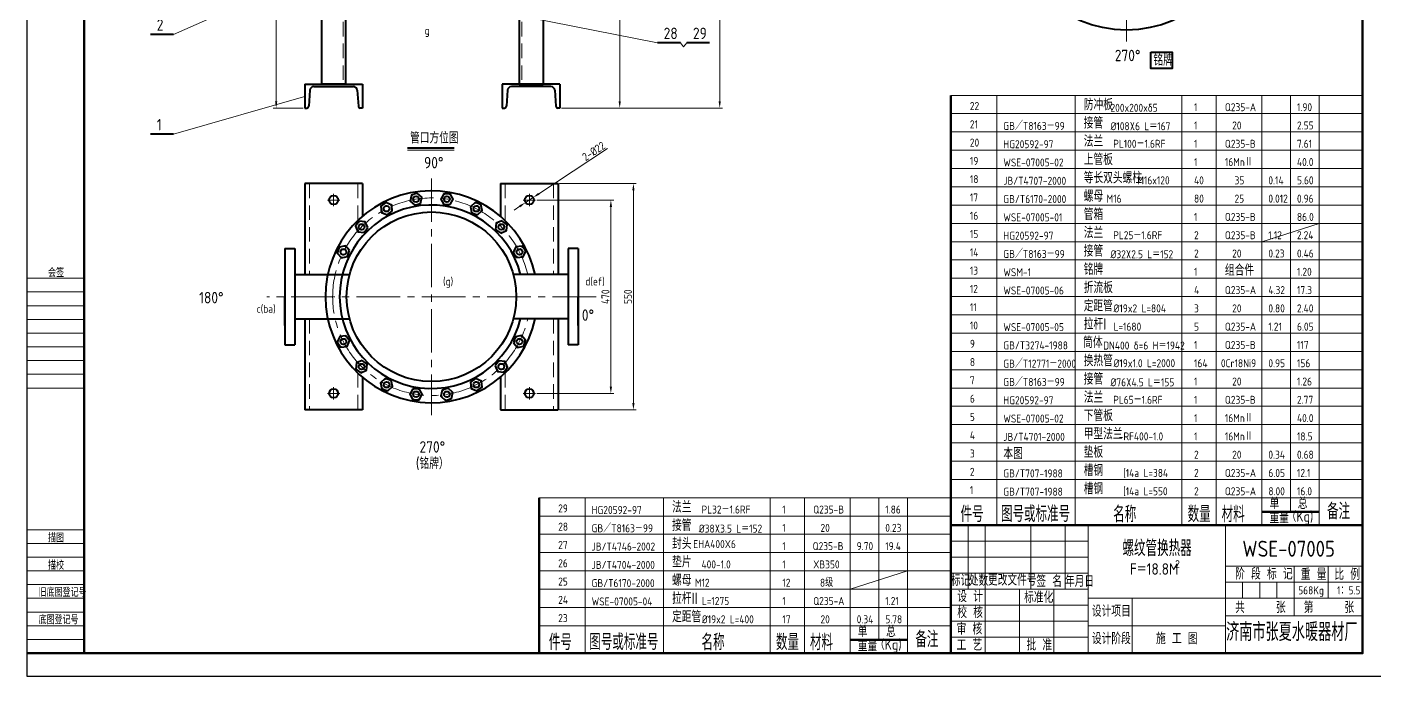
# Model space of a CAD drawing. Header units: millimetres. Extents: x -429811 to -211006, y 118619 to 258323.
# Drawn here: x -214898 to -214309, y 121233 to 121517 of the extents above; entities that cross this region are included whole.
import ezdxf
from ezdxf.enums import TextEntityAlignment as Align

# ---------------------------------------------------------------- set-up
doc = ezdxf.new("R2010")
doc.units = ezdxf.units.MM
doc.linetypes.add('CENTER2', pattern=[28.575, 19.05, -3.175, 3.175, -3.175])
doc.linetypes.add('DASHED2', pattern=[9.525, 6.35, -3.175])
for name, color, linetype, lineweight in [('图层1', 7, 'Continuous', 40), ('图层2', 1, 'Continuous', 20), ('图层3', 3, 'Continuous', 20), ('图层4', 2, 'Continuous', 20), ('图层5', 3, 'DASHED2', 20), ('图层6', 4, 'CENTER2', 20), ('图框_内框线', 5, 'Continuous', 50)]:
    doc.layers.add(name, color=color, linetype=linetype, lineweight=lineweight)
doc.layers.add('图框_外框线', color=7, linetype='Continuous')
doc.styles.add('工程字', font='gbenor.shx', dxfattribs={"bigfont": 'gbcbig.shx'})
doc.styles.add('工程字体', font='gbenor.shx', dxfattribs={"bigfont": 'gbcbig.shx'})
doc.dimstyles.new('ISO-25', dxfattribs={"dimtxt": 3.5, "dimasz": 3, "dimexe": 1.25, "dimexo": 0.625, "dimtad": 1, "dimdec": 1, "dimtxsty": '工程字体', "dimcen": 2.5, "dimclrd": 3, "dimclre": 3, "dimclrt": 2, "dimadec": 0, "dimazin": 0, "dimtfac": 1, "dimtdec": 1, "dimtmove": 0, "dimatfit": 3, "dimfxl": 0, "dimlwd": 13, "dimlwe": 13, "dimarcsym": 0})

# ---------------------------------------------------------------- blocks, each defined once
blk = doc.blocks.new('*D32')
at = {"layer": 'Defpoints', "color": 0}
for p in [(-214767.48, 121568.05), (-214789.03, 121481.65), (-214776.52, 121481.65)]:
    blk.add_point(p, dxfattribs=at)
at = {"layer": '图层1', "color": 3, "lineweight": 13}
for p, q in [((-214768.1, 121568.05), (-214790.28, 121568.05)), ((-214789.03, 121565.05), (-214789.03, 121484.65)), ((-214777.15, 121481.65), (-214790.28, 121481.65))]:
    blk.add_line(p, q, dxfattribs=at)
at = {"layer": '图层1', "color": 3}
for points in [[(-214789.53, 121565.05), (-214788.53, 121565.05), (-214789.03, 121568.05)], [(-214789.53, 121484.65), (-214788.53, 121484.65), (-214789.03, 121481.65)]]:
    blk.add_solid(points, dxfattribs=at)
at = {"layer": '图层1', "color": 2, "insert": (-214791.4, 121524.85), "char_height": 3.5, "attachment_point": 5, "rotation": 90, "style": '工程字体'}
blk.add_mtext('470', dxfattribs=at)
blk = doc.blocks.new('*D34')
at = {"layer": 'Defpoints', "color": 0}
for p in [(-214681.53, 121573.09), (-214664.94, 121481.65), (-214638.82, 121481.65)]:
    blk.add_point(p, dxfattribs=at)
at = {"layer": '图层1', "color": 3, "lineweight": 13}
for p, q in [((-214680.9, 121573.09), (-214637.57, 121573.09)), ((-214638.82, 121570.09), (-214638.82, 121484.65)), ((-214664.32, 121481.65), (-214637.57, 121481.65))]:
    blk.add_line(p, q, dxfattribs=at)
at = {"layer": '图层1', "color": 3}
for points in [[(-214639.32, 121570.09), (-214638.32, 121570.09), (-214638.82, 121573.09)], [(-214639.32, 121484.65), (-214638.32, 121484.65), (-214638.82, 121481.65)]]:
    blk.add_solid(points, dxfattribs=at)
at = {"layer": '图层1', "color": 2, "insert": (-214641.19, 121527.37), "char_height": 3.5, "attachment_point": 5, "rotation": 90, "style": '工程字体'}
blk.add_mtext('507', dxfattribs=at)
blk = doc.blocks.new('*D53')
at = {"layer": 'Defpoints', "color": 0}
for p in [(-214661.18, 122016.52), (-214595.08, 122016.52), (-214641.42, 121481.65)]:
    blk.add_point(p, dxfattribs=at)
at = {"layer": '图层1', "color": 3, "lineweight": 13}
for p, q in [((-214660.56, 122016.52), (-214593.83, 122016.52)), ((-214595.08, 121484.65), (-214595.08, 122013.52)), ((-214640.8, 121481.65), (-214593.83, 121481.65))]:
    blk.add_line(p, q, dxfattribs=at)
at = {"layer": '图层1', "color": 3}
for points in [[(-214595.58, 122013.52), (-214594.58, 122013.52), (-214595.08, 122016.52)], [(-214595.58, 121484.65), (-214594.58, 121484.65), (-214595.08, 121481.65)]]:
    blk.add_solid(points, dxfattribs=at)
at = {"layer": '图层1', "color": 2, "insert": (-214597.55, 121749.09), "char_height": 3.5, "attachment_point": 5, "rotation": 90, "style": '工程字体'}
blk.add_mtext('～2975', dxfattribs=at)
blk = doc.blocks.new('*D70')
at = {"layer": 'Defpoints', "color": 0}
for p in [(-214665.73, 121448.61), (-214665.73, 121349.61), (-214632.83, 121349.61)]:
    blk.add_point(p, dxfattribs=at)
at = {"layer": '图层1', "color": 3, "lineweight": 13}
for p, q in [((-214665.1, 121448.61), (-214631.58, 121448.61)), ((-214632.83, 121445.61), (-214632.83, 121352.61)), ((-214665.1, 121349.61), (-214631.58, 121349.61))]:
    blk.add_line(p, q, dxfattribs=at)
at = {"layer": '图层1', "color": 3}
for points in [[(-214633.33, 121445.61), (-214632.33, 121445.61), (-214632.83, 121448.61)], [(-214633.33, 121352.61), (-214632.33, 121352.61), (-214632.83, 121349.61)]]:
    blk.add_solid(points, dxfattribs=at)
at = {"layer": '图层1', "color": 2, "insert": (-214635.21, 121399.11), "char_height": 3.5, "attachment_point": 5, "rotation": 90, "style": '工程字体'}
blk.add_mtext('550', dxfattribs=at)
blk = doc.blocks.new('*D71')
at = {"layer": 'Defpoints', "color": 0}
for p in [(-214675.63, 121441.41), (-214675.63, 121356.81), (-214642.68, 121356.81)]:
    blk.add_point(p, dxfattribs=at)
at = {"layer": '图层1', "color": 3, "lineweight": 13}
for p, q in [((-214675, 121441.41), (-214641.43, 121441.41)), ((-214642.68, 121438.41), (-214642.68, 121359.81)), ((-214675, 121356.81), (-214641.43, 121356.81))]:
    blk.add_line(p, q, dxfattribs=at)
at = {"layer": '图层1', "color": 3}
for points in [[(-214643.18, 121438.41), (-214642.18, 121438.41), (-214642.68, 121441.41)], [(-214643.18, 121359.81), (-214642.18, 121359.81), (-214642.68, 121356.81)]]:
    blk.add_solid(points, dxfattribs=at)
at = {"layer": '图层1', "color": 2, "insert": (-214645.05, 121399.11), "char_height": 3.5, "attachment_point": 5, "rotation": 90, "style": '工程字体'}
blk.add_mtext('470', dxfattribs=at)
blk = doc.blocks.new('*D72')
at = {"layer": 'Defpoints', "color": 0}
for p in [(-214679.98, 121440.32), (-214676.67, 121442.5)]:
    blk.add_point(p, dxfattribs=at)
at = {"layer": '图层1', "color": 3, "lineweight": 13}
for p, q in [((-214644.12, 121463.92), (-214674.17, 121444.15)), ((-214679.98, 121440.32), (-214676.67, 121442.5)), ((-214682.49, 121438.67), (-214684.99, 121437.03))]:
    blk.add_line(p, q, dxfattribs=at)
at = {"layer": '图层1', "color": 3}
for points in [[(-214682.76, 121439.09), (-214682.21, 121438.26), (-214679.98, 121440.32)], [(-214674.44, 121444.57), (-214673.89, 121443.73), (-214676.67, 121442.5)]]:
    blk.add_solid(points, dxfattribs=at)
at = {"layer": '图层1', "color": 2, "insert": (-214650.19, 121462.77), "char_height": 3.5, "attachment_point": 5, "rotation": 33.34031, "style": '工程字体'}
blk.add_mtext('2-%%c22', dxfattribs=at)

msp = doc.modelspace()

# ---------------------------------------------------------------- linework, layer by layer
at = {"layer": '图层1'}
for p, q in [((-214758.7, 121566.97), (-214758.7, 121492.09)), ((-214682.76, 121566.97), (-214682.76, 121492.09)), ((-214769.14, 121560.89), (-214769.14, 121492.09)), ((-214672.32, 121560.89), (-214672.32, 121492.09)), ((-214833.92, 121513.81), (-214843.92, 121513.81)), ((-214612.28, 121510.12), (-214622.28, 121510.12)), ((-214599.49, 121510.12), (-214609.49, 121510.12)), ((-214776.52, 121492.09), (-214776.52, 121481.65)), ((-214776.52, 121492.09), (-214751.32, 121492.09)), ((-214774.29, 121489.42), (-214774.76, 121482.46)), ((-214772.59, 121491.01), (-214755.26, 121491.01)), ((-214758.7, 121492.09), (-214769.14, 121492.09)), ((-214753.56, 121489.42), (-214753.09, 121482.46)), ((-214751.32, 121492.09), (-214751.32, 121481.65)), ((-214664.94, 121492.09), (-214690.14, 121492.09)), ((-214690.14, 121492.09), (-214690.14, 121481.65)), ((-214687.91, 121489.42), (-214688.38, 121482.46)), ((-214668.88, 121491.01), (-214686.2, 121491.01)), ((-214682.76, 121492.09), (-214672.32, 121492.09)), ((-214667.17, 121489.42), (-214666.71, 121482.46)), ((-214664.94, 121492.09), (-214664.94, 121481.65)), ((-214776.52, 121481.65), (-214775.62, 121481.65)), ((-214751.32, 121481.65), (-214752.23, 121481.65)), ((-214690.14, 121481.65), (-214689.24, 121481.65)), ((-214664.94, 121481.65), (-214665.84, 121481.65)), ((-214833.92, 121470.15), (-214843.92, 121470.15)), ((-214731.58, 121464.3), (-214711.16, 121464.3)), ((-214751.32, 121448.61), (-214776.52, 121448.61)), ((-214776.52, 121448.61), (-214776.52, 121408.83)), ((-214751.32, 121448.61), (-214751.32, 121434.27)), ((-214690.93, 121448.61), (-214690.93, 121434.27)), ((-214690.93, 121448.61), (-214665.73, 121448.61)), ((-214665.73, 121448.61), (-214665.73, 121408.83)), ((-214785.21, 121420.17), (-214785.21, 121378.05)), ((-214785.21, 121420.17), (-214780.89, 121420.17)), ((-214780.89, 121420.17), (-214780.89, 121378.05)), ((-214661.37, 121420.17), (-214661.37, 121378.05)), ((-214657.05, 121420.17), (-214661.37, 121420.17)), ((-214657.05, 121420.17), (-214657.05, 121378.05)), ((-214785.21, 121411.71), (-214785.21, 121399.11)), ((-214780.89, 121408.83), (-214756.91, 121408.83)), ((-214661.37, 121408.83), (-214685.34, 121408.83)), ((-214785.21, 121386.51), (-214785.21, 121399.11)), ((-214657.05, 121386.51), (-214657.05, 121399.11)), ((-214780.89, 121389.39), (-214756.91, 121389.39)), ((-214776.52, 121389.39), (-214776.52, 121349.61)), ((-214661.37, 121389.39), (-214685.34, 121389.39)), ((-214665.73, 121389.39), (-214665.73, 121349.61)), ((-214785.21, 121378.05), (-214780.89, 121378.05)), ((-214657.05, 121378.05), (-214661.37, 121378.05)), ((-214751.32, 121363.95), (-214751.32, 121349.61)), ((-214690.93, 121363.95), (-214690.93, 121349.61)), ((-214751.32, 121349.61), (-214776.52, 121349.61)), ((-214690.93, 121349.61), (-214665.73, 121349.61))]:
    msp.add_line(p, q, dxfattribs=at)
for points in [[(-214406.65, 121506.03), (-214397.22, 121506.03), (-214397.22, 121498.97), (-214406.65, 121498.97)], [(-214738.24, 121436.49), (-214738.52, 121439.21), (-214741.02, 121440.32), (-214743.24, 121438.72), (-214742.95, 121436), (-214740.45, 121434.88)], [(-214725.85, 121439.95), (-214725.28, 121442.63), (-214727.31, 121444.46), (-214729.92, 121443.61), (-214730.48, 121440.93), (-214728.45, 121439.1)], [(-214713, 121439.41), (-214711.63, 121441.78), (-214713, 121444.15), (-214715.74, 121444.15), (-214717.1, 121441.78), (-214715.74, 121439.41)], [(-214700.94, 121434.93), (-214698.91, 121436.76), (-214699.48, 121439.43), (-214702.08, 121440.28), (-214704.11, 121438.45), (-214703.55, 121435.77)], [(-214748.95, 121429.37), (-214750.06, 121431.87), (-214752.78, 121432.16), (-214754.39, 121429.94), (-214753.28, 121427.45), (-214750.56, 121427.16)], [(-214690.86, 121426.94), (-214688.36, 121428.05), (-214688.08, 121430.77), (-214690.29, 121432.38), (-214692.79, 121431.27), (-214693.08, 121428.55)], [(-214756.94, 121419.29), (-214758.77, 121421.33), (-214761.45, 121420.76), (-214762.29, 121418.16), (-214760.46, 121416.12), (-214757.79, 121416.69)], [(-214683.75, 121416.23), (-214681.03, 121416.51), (-214679.91, 121419.01), (-214681.52, 121421.22), (-214684.24, 121420.94), (-214685.35, 121418.44)], [(-214758.5, 121382), (-214761.22, 121381.71), (-214762.34, 121379.21), (-214760.73, 121377), (-214758.01, 121377.29), (-214756.9, 121379.79)], [(-214685.31, 121378.93), (-214683.48, 121376.9), (-214680.8, 121377.47), (-214679.96, 121380.07), (-214681.79, 121382.1), (-214684.46, 121381.53)], [(-214751.39, 121371.29), (-214753.89, 121370.17), (-214754.17, 121367.45), (-214751.96, 121365.84), (-214749.46, 121366.96), (-214749.17, 121369.68)], [(-214693.3, 121368.85), (-214692.19, 121366.35), (-214689.47, 121366.07), (-214687.86, 121368.28), (-214688.97, 121370.78), (-214691.69, 121371.06)], [(-214741.31, 121363.3), (-214743.34, 121361.47), (-214742.77, 121358.79), (-214740.17, 121357.94), (-214738.14, 121359.78), (-214738.7, 121362.45)], [(-214729.25, 121358.81), (-214730.62, 121356.44), (-214729.25, 121354.07), (-214726.52, 121354.07), (-214725.15, 121356.44), (-214726.52, 121358.81)], [(-214716.4, 121358.27), (-214716.97, 121355.6), (-214714.94, 121353.77), (-214712.33, 121354.61), (-214711.77, 121357.29), (-214713.8, 121359.12)], [(-214704.01, 121361.73), (-214703.73, 121359.01), (-214701.23, 121357.9), (-214699.01, 121359.51), (-214699.3, 121362.23), (-214701.8, 121363.34)]]:
    msp.add_lwpolyline(points, close=True, dxfattribs=at)
for centre, radius in [((-214417.28, 121567.28), 51.5), ((-214763.92, 121441.41), 1.98), ((-214727.88, 121441.78), 1.26), ((-214714.37, 121441.78), 1.26), ((-214678.33, 121441.41), 1.98), ((-214721.13, 121399.11), 37.08), ((-214740.74, 121437.6), 1.26), ((-214701.51, 121437.6), 1.26), ((-214751.67, 121429.66), 1.26), ((-214690.58, 121429.66), 1.26), ((-214759.62, 121418.72), 1.26), ((-214682.63, 121418.72), 1.26), ((-214759.62, 121379.5), 1.26), ((-214682.63, 121379.5), 1.26), ((-214751.67, 121368.56), 1.26), ((-214690.58, 121368.56), 1.26), ((-214763.92, 121356.81), 1.98), ((-214740.74, 121360.62), 1.26), ((-214727.88, 121356.44), 1.26), ((-214714.37, 121356.44), 1.26), ((-214701.51, 121360.62), 1.26), ((-214678.33, 121356.81), 1.98)]:
    msp.add_circle(centre, radius, dxfattribs=at)
for centre, radius, start, end in [((-214772.59, 121489.3), 1.71, 90, 176.15123), ((-214755.26, 121489.3), 1.71, 3.84877, 90), ((-214686.2, 121489.3), 1.71, 90, 176.15123), ((-214668.88, 121489.3), 1.71, 3.84877, 90), ((-214775.62, 121482.52), 0.864, 270, 356.15123), ((-214752.23, 121482.52), 0.864, 183.84877, 270), ((-214689.24, 121482.52), 0.864, 270, 356.15123), ((-214665.84, 121482.52), 0.864, 183.84877, 270), ((-214721.13, 121399.11), 46.35, 12.10528, 347.89472), ((-214721.13, 121399.11), 40.14, 14.01362, 345.98638)]:
    msp.add_arc(centre, radius, start, end, dxfattribs=at)
at = {"layer": '图层2'}
for p, q in [((-214313.99, 121487.19), (-214493.99, 121487.19)), ((-214473.99, 121299.19), (-214473.99, 121487.19)), ((-214439.62, 121299.19), (-214439.62, 121487.19)), ((-214392.99, 121299.19), (-214392.99, 121487.19)), ((-214377.99, 121299.19), (-214377.99, 121487.19)), ((-214357.99, 121299.19), (-214357.99, 121487.19)), ((-214345.49, 121305.05), (-214345.49, 121487.19)), ((-214332.99, 121299.19), (-214332.99, 121487.19)), ((-214313.99, 121479.19), (-214493.99, 121479.19)), ((-214313.99, 121471.19), (-214493.99, 121471.19)), ((-214731.58, 121463.24), (-214711.16, 121463.24)), ((-214313.99, 121463.19), (-214493.99, 121463.19)), ((-214313.99, 121455.19), (-214493.99, 121455.19)), ((-214313.99, 121447.19), (-214493.99, 121447.19)), ((-214313.99, 121439.19), (-214493.99, 121439.19)), ((-214313.99, 121431.19), (-214493.99, 121431.19)), ((-214313.99, 121423.19), (-214493.99, 121423.19)), ((-214313.99, 121415.19), (-214493.99, 121415.19)), ((-214313.99, 121407.19), (-214493.99, 121407.19)), ((-214872.99, 121401.19), (-214897.99, 121401.19)), ((-214313.99, 121399.19), (-214493.99, 121399.19)), ((-214313.99, 121391.19), (-214493.99, 121391.19)), ((-214872.99, 121383.19), (-214897.99, 121383.19)), ((-214313.99, 121383.19), (-214493.99, 121383.19)), ((-214313.99, 121375.19), (-214493.99, 121375.19)), ((-214872.99, 121365.19), (-214897.99, 121365.19)), ((-214313.99, 121367.19), (-214493.99, 121367.19)), ((-214313.99, 121359.19), (-214493.99, 121359.19)), ((-214313.99, 121351.19), (-214493.99, 121351.19)), ((-214313.99, 121343.19), (-214493.99, 121343.19)), ((-214313.99, 121335.19), (-214493.99, 121335.19)), ((-214313.99, 121327.19), (-214493.99, 121327.19)), ((-214313.99, 121319.19), (-214493.99, 121319.19)), ((-214493.99, 121311.19), (-214673.99, 121311.19)), ((-214653.99, 121243.19), (-214653.99, 121311.19)), ((-214619.62, 121243.19), (-214619.62, 121311.19)), ((-214572.99, 121243.19), (-214572.99, 121311.19)), ((-214557.99, 121243.19), (-214557.99, 121311.19)), ((-214537.99, 121243.19), (-214537.99, 121311.19)), ((-214525.49, 121249.05), (-214525.49, 121311.19)), ((-214512.99, 121243.19), (-214512.99, 121311.19)), ((-214313.99, 121311.19), (-214493.99, 121311.19)), ((-214493.99, 121303.19), (-214673.99, 121303.19)), ((-214486.49, 121299.19), (-214486.49, 121271.19)), ((-214478.99, 121299.19), (-214478.99, 121271.19)), ((-214458.99, 121299.19), (-214458.99, 121271.19)), ((-214443.99, 121299.19), (-214443.99, 121271.19)), ((-214433.99, 121299.19), (-214433.99, 121271.19)), ((-214373.99, 121299.19), (-214373.99, 121243.19)), ((-214493.99, 121295.19), (-214673.99, 121295.19)), ((-214493.99, 121287.19), (-214673.99, 121287.19)), ((-214493.99, 121292.19), (-214433.99, 121292.19)), ((-214872.99, 121285.19), (-214897.99, 121285.19)), ((-214493.99, 121285.19), (-214433.99, 121285.19)), ((-214373.99, 121281.19), (-214313.99, 121281.19)), ((-214343.99, 121259.55), (-214343.99, 121281.19)), ((-214328.99, 121281.19), (-214328.99, 121267.19)), ((-214493.99, 121279.19), (-214673.99, 121279.19)), ((-214493.99, 121278.19), (-214433.99, 121278.19)), ((-214493.99, 121271.19), (-214673.99, 121271.19)), ((-214493.99, 121271.19), (-214433.99, 121271.19)), ((-214478.99, 121243.19), (-214478.99, 121271.19)), ((-214463.99, 121243.19), (-214463.99, 121271.19)), ((-214448.99, 121243.19), (-214448.99, 121271.19)), ((-214433.99, 121243.19), (-214433.99, 121271.19)), ((-214373.99, 121274.19), (-214313.99, 121274.19)), ((-214366.49, 121267.19), (-214366.49, 121274.19)), ((-214358.99, 121267.19), (-214358.99, 121274.19)), ((-214351.49, 121267.19), (-214351.49, 121274.19)), ((-214872.99, 121267.19), (-214897.99, 121267.19)), ((-214493.99, 121264.19), (-214433.99, 121264.19)), ((-214433.99, 121267.19), (-214313.99, 121267.19)), ((-214414.77, 121267.19), (-214414.77, 121243.19)), ((-214493.99, 121263.19), (-214673.99, 121263.19)), ((-214313.99, 121259.55), (-214373.99, 121259.55)), ((-214493.99, 121255.19), (-214673.99, 121255.19)), ((-214493.99, 121255.19), (-214673.99, 121255.19)), ((-214493.99, 121257.19), (-214433.99, 121257.19)), ((-214433.99, 121255.19), (-214373.99, 121255.19)), ((-214872.99, 121249.19), (-214897.99, 121249.19)), ((-214493.99, 121250.19), (-214433.99, 121250.19))]:
    msp.add_line(p, q, dxfattribs=at)
for centre in [(-214727.88, 121441.78), (-214714.37, 121441.78), (-214740.74, 121437.6), (-214701.51, 121437.6), (-214751.67, 121429.66), (-214690.58, 121429.66), (-214759.62, 121418.72), (-214682.63, 121418.72), (-214759.62, 121379.5), (-214682.63, 121379.5), (-214751.67, 121368.56), (-214690.58, 121368.56), (-214740.74, 121360.62), (-214727.88, 121356.44), (-214714.37, 121356.44), (-214701.51, 121360.62)]:
    msp.add_circle(centre, 2.37, dxfattribs=at)
for centre, start, end in [((-214727.88, 121441.78), 18, 287.04503), ((-214714.37, 121441.78), 360, 269.04503), ((-214740.74, 121437.6), 36, 305.04503), ((-214701.51, 121437.6), 342, 251.04503), ((-214751.67, 121429.66), 54, 323.04503), ((-214690.58, 121429.66), 324, 233.04503), ((-214759.62, 121418.72), 72, 341.04503), ((-214682.63, 121418.72), 306, 215.04503), ((-214759.62, 121379.5), 126, 35.04503), ((-214682.63, 121379.5), 252, 161.04503), ((-214751.67, 121368.56), 144, 53.04503), ((-214690.58, 121368.56), 234, 143.04503), ((-214740.74, 121360.62), 162, 71.04503), ((-214727.88, 121356.44), 180, 89.04503), ((-214714.37, 121356.44), 198, 107.04503), ((-214701.51, 121360.62), 216, 125.04503)]:
    msp.add_arc(centre, 1.44, start, end, dxfattribs=at)
at = {"layer": '图层3'}
for p, q in [((-214768.72, 121542.77), (-214833.92, 121513.81)), ((-214622.28, 121510.12), (-214714.83, 121528.41)), ((-214776.1, 121486.91), (-214833.92, 121470.15)), ((-214357.99, 121423.19), (-214332.99, 121431.19)), ((-214872.99, 121395.19), (-214897.99, 121395.19)), ((-214872.99, 121377.19), (-214897.99, 121377.19)), ((-214872.99, 121359.19), (-214897.99, 121359.19)), ((-214872.99, 121297.19), (-214897.99, 121297.19)), ((-214537.99, 121271.19), (-214512.99, 121279.19)), ((-214872.99, 121273.19), (-214897.99, 121273.19)), ((-214872.99, 121255.19), (-214897.99, 121255.19))]:
    msp.add_line(p, q, dxfattribs=at)
at = {"layer": '图层4'}
for p, q in [((-214872.99, 121407.19), (-214897.99, 121407.19)), ((-214872.99, 121389.19), (-214897.99, 121389.19)), ((-214872.99, 121371.19), (-214897.99, 121371.19)), ((-214872.99, 121291.19), (-214897.99, 121291.19)), ((-214872.99, 121279.19), (-214897.99, 121279.19)), ((-214872.99, 121261.19), (-214897.99, 121261.19))]:
    msp.add_line(p, q, dxfattribs=at)
at = {"layer": '图层5'}
for p, q in [((-214759.78, 121566.97), (-214759.78, 121492.09)), ((-214681.68, 121566.97), (-214681.68, 121492.09)), ((-214612.28, 121510.12), (-214610.88, 121508.47)), ((-214610.88, 121508.47), (-214609.49, 121510.12)), ((-214774.46, 121448.61), (-214774.46, 121408.83)), ((-214753.32, 121448.61), (-214753.32, 121432.45)), ((-214688.93, 121448.61), (-214688.93, 121432.45)), ((-214667.79, 121448.61), (-214667.79, 121408.83)), ((-214774.46, 121389.39), (-214774.46, 121349.61)), ((-214667.79, 121389.39), (-214667.79, 121349.61)), ((-214753.32, 121365.77), (-214753.32, 121349.61)), ((-214688.93, 121365.77), (-214688.93, 121349.61))]:
    msp.add_line(p, q, dxfattribs=at)
at = {"layer": '图层6'}
for p, q in [((-214417.28, 121510.76), (-214417.28, 121623.81)), ((-214721.13, 121450.86), (-214721.13, 121347.36)), ((-214766.62, 121441.41), (-214761.22, 121441.41)), ((-214763.92, 121444.11), (-214763.92, 121438.71)), ((-214675.63, 121441.41), (-214681.03, 121441.41)), ((-214678.33, 121444.11), (-214678.33, 121438.71)), ((-214649.12, 121399.11), (-214793.13, 121399.11)), ((-214763.92, 121354.11), (-214763.92, 121359.51)), ((-214678.33, 121354.11), (-214678.33, 121359.51)), ((-214766.62, 121356.81), (-214761.22, 121356.81)), ((-214675.63, 121356.81), (-214681.03, 121356.81))]:
    msp.add_line(p, q, dxfattribs=at)
msp.add_arc((-214721.13, 121399.11), 43.2, 13.00288, 346.99712, dxfattribs=at)
at = {"layer": '图框_内框线'}
for p, q in [((-214872.99, 122064.19), (-214872.99, 121243.19)), ((-214313.99, 121243.19), (-214313.99, 121637.19)), ((-214493.99, 121299.19), (-214493.99, 121487.19)), ((-214673.99, 121243.19), (-214673.99, 121311.19)), ((-214357.99, 121305.05), (-214332.99, 121305.05)), ((-214537.99, 121249.05), (-214512.99, 121249.05)), ((-214872.99, 121243.19), (-214897.99, 121243.19)), ((-214872.99, 121243.19), (-214313.99, 121243.19))]:
    msp.add_line(p, q, dxfattribs=at)
msp.add_lwpolyline([(-214313.99, 121299.19), (-214493.99, 121299.19), (-214493.99, 121243.19), (-214313.99, 121243.19), (-214313.99, 121299.19)], dxfattribs=at)
at = {"layer": '图框_外框线'}
msp.add_lwpolyline([(-214897.99, 122074.19), (-214897.99, 121233.19), (-214303.99, 121233.19), (-214303.99, 122074.19)], close=True, dxfattribs=at)

# ---------------------------------------------------------------- texts
at = {"layer": '图层1', "style": '工程字体'}
for s, p in [('2', (-214841.23, 121515.51)), ('28', (-214619.59, 121511.81)), ('29', (-214606.79, 121511.81)), ('1', (-214841.23, 121471.84))]:
    msp.add_text(s, height=5, dxfattribs=at).set_placement(p)
at = {"layer": '图层4'}
for s, height, style, p in [('g', 3.5, '工程字体', (-214724.13, 121513.81)), ('270%%d', 5, '工程字体', (-214422.36, 121502.14)), ('铭牌', 5, '工程字体', (-214405.47, 121500.16)), ('22', 3.5, '工程字', (-214485.71, 121480.78)), ('防冲板', 5, '工程字', (-214435.93, 121480.68)), ('200x200xδ5', 3.5, '工程字', (-214424.23, 121480.02)), ('1', 3.5, '工程字', (-214387.7, 121480.27)), ('Q235-A', 3.5, '工程字', (-214374.22, 121480.27)), ('1.90', 3.5, '工程字', (-214342.7, 121480.27)), ('21', 3.5, '工程字', (-214485.71, 121472.78)), ('GB／T8163－99', 3.5, '工程字', (-214471.09, 121472.08)), ('接管', 5, '工程字', (-214435.93, 121472.68)), ('%%C108χ6 L＝167', 3.5, '工程字', (-214424.23, 121471.94)), ('1', 3.5, '工程字', (-214387.7, 121472.27)), ('20', 3.5, '工程字', (-214371.03, 121472.27)), ('2.55', 3.5, '工程字', (-214342.7, 121472.27)), ('管口方位图', 5, '工程字体', (-214730.5, 121466.13)), ('法兰', 5, '工程字', (-214435.93, 121464.68)), ('20', 3.5, '工程字', (-214485.71, 121464.78)), ('HG20592-97', 3.5, '工程字', (-214471.09, 121464.08)), ('PL100－1.6RF', 3.5, '工程字', (-214423.04, 121464.27)), ('1', 3.5, '工程字', (-214387.7, 121464.27)), ('Q235-B', 3.5, '工程字', (-214374.22, 121464.27)), ('7.61', 3.5, '工程字', (-214342.7, 121464.27)), ('90%%d', 5, '工程字体', (-214724.36, 121455.26)), ('19', 3.5, '工程字', (-214485.71, 121456.78)), ('WSE-07005-02', 3.5, '工程字', (-214471.09, 121456.08)), ('上管板', 5, '工程字', (-214435.93, 121456.68)), ('1', 3.5, '工程字', (-214387.7, 121456.27)), ('16MnⅡ', 3.5, '工程字', (-214374.22, 121456.27)), ('40.0', 3.5, '工程字', (-214342.7, 121456.27)), ('18', 3.5, '工程字', (-214485.71, 121448.78)), ('等长双头螺柱', 5, '工程字', (-214435.93, 121448.68)), ('JB/T4707-2000', 3.5, '工程字', (-214471.09, 121448.08)), ('螺母', 5, '工程字', (-214435.93, 121440.68)), ('M16x120', 3.5, '工程字', (-214412.52, 121448.27)), ('40', 3.5, '工程字', (-214387.7, 121448.27)), ('35', 3.5, '工程字', (-214369.99, 121448.27)), ('0.14', 3.5, '工程字', (-214355.2, 121448.27)), ('5.60', 3.5, '工程字', (-214342.7, 121448.27)), ('17', 3.5, '工程字', (-214485.71, 121440.78)), ('GB/T6170-2000', 3.5, '工程字', (-214471.09, 121440.08)), ('M16', 3.5, '工程字', (-214425.95, 121440.27)), ('80', 3.5, '工程字', (-214387.7, 121440.27)), ('25', 3.5, '工程字', (-214369.99, 121440.27)), ('0.012', 3.5, '工程字', (-214355.2, 121440.27)), ('0.96', 3.5, '工程字', (-214342.7, 121440.27)), ('16', 3.5, '工程字', (-214485.71, 121432.78)), ('WSE-07005-01', 3.5, '工程字', (-214471.09, 121432.08)), ('管箱', 5, '工程字', (-214435.93, 121432.68)), ('1', 3.5, '工程字', (-214387.7, 121432.27)), ('Q235-B', 3.5, '工程字', (-214374.22, 121432.27)), ('86.0', 3.5, '工程字', (-214342.7, 121432.27)), ('15', 3.5, '工程字', (-214485.71, 121424.78)), ('法兰', 5, '工程字', (-214435.93, 121424.68)), ('HG20592-97', 3.5, '工程字', (-214471.09, 121424.08)), ('PL25－1.6RF', 3.5, '工程字', (-214423.04, 121424.27)), ('2', 3.5, '工程字', (-214387.7, 121424.27)), ('Q235-B', 3.5, '工程字', (-214374.22, 121424.27)), ('1.12', 3.5, '工程字', (-214355.2, 121424.27)), ('2.24', 3.5, '工程字', (-214342.7, 121424.27)), ('14', 3.5, '工程字', (-214485.71, 121416.78)), ('GB／T8163－99', 3.5, '工程字', (-214471.09, 121416.08)), ('接管', 5, '工程字', (-214435.93, 121416.68)), ('%%C32χ2.5 L＝152', 3.5, '工程字', (-214424.23, 121415.94)), ('2', 3.5, '工程字', (-214387.7, 121416.27)), ('20', 3.5, '工程字', (-214371.03, 121416.27)), ('0.23', 3.5, '工程字', (-214355.2, 121416.27)), ('0.46', 3.5, '工程字', (-214342.7, 121416.27)), ('会签', 3.5, '工程字', (-214888.77, 121407.74)), ('13', 3.5, '工程字', (-214485.71, 121408.78)), ('WSM-1', 3.5, '工程字', (-214471.09, 121408.08)), ('铭牌', 5, '工程字', (-214435.93, 121408.68)), ('1', 3.5, '工程字', (-214387.7, 121408.27)), ('组合件', 5, '工程字', (-214374.22, 121408.27)), ('1.20', 3.5, '工程字', (-214342.7, 121408.27)), ('(g)', 3.5, '工程字体', (-214716.05, 121404.07)), ('d(ef)', 3.5, '工程字体', (-214653.86, 121404.07)), ('折流板', 5, '工程字', (-214435.93, 121400.68)), ('180%%d', 5, '工程字体', (-214822.72, 121396.21)), ('12', 3.5, '工程字', (-214485.71, 121400.78)), ('WSE-07005-06', 3.5, '工程字', (-214471.09, 121400.08)), ('4', 3.5, '工程字', (-214387.7, 121400.27)), ('Q235-A', 3.5, '工程字', (-214374.22, 121400.27)), ('4.32', 3.5, '工程字', (-214355.2, 121400.27)), ('17.3', 3.5, '工程字', (-214342.7, 121400.27)), ('c(ba)', 3.5, '工程字体', (-214797.55, 121392.08)), ('0%%d', 5, '工程字体', (-214655.37, 121388.57)), ('11', 3.5, '工程字', (-214485.71, 121392.78)), ('定距管', 5, '工程字', (-214435.93, 121392.68)), ('%%C19x2 L=804', 3.5, '工程字', (-214422.91, 121392.27)), ('3', 3.5, '工程字', (-214387.7, 121392.27)), ('20', 3.5, '工程字', (-214371.03, 121392.27)), ('0.80', 3.5, '工程字', (-214355.2, 121392.27)), ('2.40', 3.5, '工程字', (-214342.7, 121392.27)), ('10', 3.5, '工程字', (-214485.71, 121384.78)), ('WSE-07005-05', 3.5, '工程字', (-214471.09, 121384.08)), ('拉杆I', 5, '工程字', (-214435.93, 121384.68)), ('L=1680', 3.5, '工程字', (-214422.91, 121384.27)), ('5', 3.5, '工程字', (-214387.7, 121384.27)), ('Q235-A', 3.5, '工程字', (-214374.22, 121384.27)), ('1.21', 3.5, '工程字', (-214355.2, 121384.27)), ('6.05', 3.5, '工程字', (-214342.7, 121384.27)), ('筒体', 5, '工程字', (-214436.17, 121376.68)), ('9', 3.5, '工程字', (-214485.71, 121376.78)), ('GB/T3274-1988', 3.5, '工程字', (-214471.09, 121376.08)), ('DN400 δ=6 H＝1942', 3.5, '工程字', (-214427.44, 121376.01)), ('1', 3.5, '工程字', (-214387.7, 121376.27)), ('Q235-B', 3.5, '工程字', (-214374.22, 121376.27)), ('117', 3.5, '工程字', (-214342.7, 121376.27)), ('8', 3.5, '工程字', (-214485.71, 121368.78)), ('GB／T12771－2000', 3.5, '工程字', (-214471.09, 121368.08)), ('换热管', 5, '工程字', (-214435.93, 121368.68)), ('%%C19x1.0 L=2000', 3.5, '工程字', (-214422.91, 121368.27)), ('164', 3.5, '工程字', (-214387.7, 121368.27)), ('0Cr18Ni9', 3.5, '工程字', (-214375.95, 121368.27)), ('0.95', 3.5, '工程字', (-214355.2, 121368.27)), ('156', 3.5, '工程字', (-214342.7, 121368.27)), ('7', 3.5, '工程字', (-214485.71, 121360.78)), ('GB／T8163－99', 3.5, '工程字', (-214471.09, 121360.08)), ('接管', 5, '工程字', (-214435.93, 121360.68)), ('%%C76χ4.5 L＝155', 3.5, '工程字', (-214424.23, 121359.94)), ('1', 3.5, '工程字', (-214387.7, 121360.27)), ('20', 3.5, '工程字', (-214371.03, 121360.27)), ('1.26', 3.5, '工程字', (-214342.7, 121360.27)), ('法兰', 5, '工程字', (-214435.93, 121352.68)), ('6', 3.5, '工程字', (-214485.71, 121352.78)), ('HG20592-97', 3.5, '工程字', (-214471.09, 121352.08)), ('PL65－1.6RF', 3.5, '工程字', (-214423.04, 121352.27)), ('1', 3.5, '工程字', (-214387.7, 121352.27)), ('Q235-B', 3.5, '工程字', (-214374.22, 121352.27)), ('2.77', 3.5, '工程字', (-214342.7, 121352.27)), ('5', 3.5, '工程字', (-214485.71, 121344.78)), ('WSE-07005-02', 3.5, '工程字', (-214471.09, 121344.08)), ('下管板', 5, '工程字', (-214435.93, 121344.68)), ('1', 3.5, '工程字', (-214387.7, 121344.27)), ('16MnⅡ', 3.5, '工程字', (-214374.22, 121344.27)), ('40.0', 3.5, '工程字', (-214342.7, 121344.27)), ('4', 3.5, '工程字', (-214485.71, 121336.78)), ('甲型法兰', 5, '工程字', (-214435.93, 121336.68)), ('270%%d', 5, '工程字体', (-214726.35, 121330.91)), ('JB/T4701-2000', 3.5, '工程字', (-214471.09, 121336.08)), ('垫板', 5, '工程字', (-214435.93, 121328.68)), ('-RF400-1.0', 3.5, '工程字', (-214420.61, 121336.27)), ('1', 3.5, '工程字', (-214387.7, 121336.27)), ('16MnⅡ', 3.5, '工程字', (-214374.22, 121336.27)), ('18.5', 3.5, '工程字', (-214342.7, 121336.27)), ('(铭牌）', 5, '工程字体', (-214727.96, 121323.75)), ('3', 3.5, '工程字', (-214485.71, 121328.78)), ('本图', 5, '工程字', (-214471.09, 121328.08)), ('2', 3.5, '工程字', (-214387.7, 121328.27)), ('20', 3.5, '工程字', (-214371.03, 121328.27)), ('0.34', 3.5, '工程字', (-214355.2, 121328.27)), ('0.68', 3.5, '工程字', (-214342.7, 121328.27)), ('2', 3.5, '工程字', (-214485.71, 121320.78)), ('GB/T707-1988', 3.5, '工程字', (-214471.09, 121320.08)), ('槽钢', 5, '工程字', (-214435.93, 121320.68)), (' [14a L=384', 3.5, '工程字', (-214420.61, 121320.27)), ('2', 3.5, '工程字', (-214387.7, 121320.27)), ('Q235-A', 3.5, '工程字', (-214374.22, 121320.27)), ('6.05', 3.5, '工程字', (-214355.2, 121320.27)), ('12.1', 3.5, '工程字', (-214342.7, 121320.27)), ('槽钢', 5, '工程字', (-214435.93, 121312.68)), ('1', 3.5, '工程字', (-214485.71, 121312.78)), ('GB/T707-1988', 3.5, '工程字', (-214471.09, 121312.08)), (' [14a L=550', 3.5, '工程字', (-214420.61, 121312.27)), ('2', 3.5, '工程字', (-214387.7, 121312.27)), ('Q235-A', 3.5, '工程字', (-214374.22, 121312.27)), ('8.00', 3.5, '工程字', (-214355.2, 121312.27)), ('单', 5, '工程字体', (-214354.72, 121306.25)), ('16.0', 3.5, '工程字', (-214342.7, 121312.27)), ('总', 5, '工程字体', (-214342.35, 121306.25)), ('29', 3.5, '工程字', (-214665.71, 121304.78)), ('HG20592-97', 3.5, '工程字', (-214651.09, 121304.08)), ('法兰', 5, '工程字', (-214615.93, 121304.68)), ('PL32－1.6RF', 3.5, '工程字', (-214603.04, 121304.27)), ('1', 3.5, '工程字', (-214567.7, 121304.27)), ('Q235-B', 3.5, '工程字', (-214554.22, 121304.27)), ('1.86', 3.5, '工程字', (-214522.7, 121304.27)), ('重量', 5, '工程字体', (-214354.72, 121299.96)), ('（Kg) ', 4.5, '工程字体', (-214347.25, 121300.72)), ('备注', 7, '工程字体', (-214329.54, 121301.79)), ('28', 3.5, '工程字', (-214665.71, 121296.78)), ('GB／T8163－99', 3.5, '工程字', (-214651.09, 121296.08)), ('接管', 5, '工程字', (-214615.93, 121296.68)), ('%%C38χ3.5 L＝152', 3.5, '工程字', (-214604.23, 121295.94)), ('1', 3.5, '工程字', (-214567.7, 121296.27)), ('20', 3.5, '工程字', (-214551.03, 121296.27)), ('0.23', 3.5, '工程字', (-214522.7, 121296.27)), ('描图', 3.5, '工程字', (-214888.77, 121291.74)), ('封头', 5, '工程字', (-214615.93, 121288.68)), ('27', 3.5, '工程字', (-214665.71, 121288.78)), ('JB/T4746-2002', 3.5, '工程字', (-214651.09, 121288.08)), ('EHA400X6', 3.5, '工程字', (-214606.62, 121289.16)), ('1', 3.5, '工程字', (-214567.7, 121288.27)), ('Q235-B', 3.5, '工程字', (-214554.45, 121288.27)), ('9.70', 3.5, '工程字', (-214535.2, 121288.27)), ('19.4', 3.5, '工程字', (-214522.7, 121288.27)), ('描校', 3.5, '工程字', (-214888.77, 121279.74)), ('26', 3.5, '工程字', (-214665.71, 121280.78)), ('JB/T4704-2000', 3.5, '工程字', (-214651.09, 121280.08)), ('垫片', 5, '工程字', (-214615.93, 121280.68)), ('400-1.0', 3.5, '工程字', (-214603.04, 121280.27)), ('1', 3.5, '工程字', (-214567.7, 121280.27)), ('XB350', 3.5, '工程字', (-214554.22, 121280.27)), ('2', 3.5, '工程字', (-214395.96, 121280.39)), ('25', 3.5, '工程字', (-214665.71, 121272.78)), ('GB/T6170-2000', 3.5, '工程字', (-214651.09, 121272.08)), ('螺母', 5, '工程字', (-214615.93, 121272.68)), ('M12', 3.5, '工程字', (-214605.95, 121272.27)), ('12', 3.5, '工程字', (-214567.7, 121272.27)), ('8级', 3.5, '工程字', (-214551.24, 121272.27)), ('标记', 5, '工程字', (-214494.03, 121272.63)), ('处数', 5, '工程字', (-214486.18, 121272.63)), ('更改文件号', 5, '工程字', (-214477.8, 121272.77)), ('签 名', 5, '工程字', (-214456.64, 121272.19)), ('年月日', 5, '工程字', (-214444.15, 121272.19)), ('阶 段 标 记', 5, '工程字', (-214369.73, 121275.41)), ('重 量', 5, '工程字', (-214341.02, 121275.21)), ('比 例', 5, '工程字', (-214326.35, 121275.21)), ('旧底图登记号', 3.5, '工程字', (-214892.9, 121267.92)), ('拉杆II', 5, '工程字', (-214615.93, 121264.68)), ('设 计', 5, '工程字', (-214491.22, 121265.54)), ('标准化', 5, '工程字', (-214461.99, 121265.19)), ('568Kg', 3.5, '工程字体', (-214342.15, 121268.94)), ('1：5.5', 3.5, '工程字体', (-214325.17, 121268.94)), ('24', 3.5, '工程字', (-214665.71, 121264.78)), ('WSE-07005-04', 3.5, '工程字', (-214651.09, 121264.08)), ('L=1275', 3.5, '工程字', (-214602.91, 121264.27)), ('1', 3.5, '工程字', (-214567.7, 121264.27)), ('Q235-A', 3.5, '工程字', (-214554.22, 121264.27)), ('1.21', 3.5, '工程字', (-214522.7, 121264.27)), ('校 核', 5, '工程字', (-214491.22, 121258.54)), ('设计项目', 5, '工程字', (-214432.35, 121259.13)), ('共     张', 5, '工程字', (-214369.73, 121260.77)), ('第     张', 5, '工程字', (-214339.73, 121260.77)), ('底图登记号', 3.5, '工程字', (-214892.9, 121255.92)), ('23', 3.5, '工程字', (-214665.71, 121256.78)), ('定距管', 5, '工程字', (-214615.93, 121256.68)), ('%%C19x2 L=400', 3.5, '工程字', (-214602.91, 121256.27)), ('17', 3.5, '工程字', (-214567.7, 121256.27)), ('20', 3.5, '工程字', (-214551.03, 121256.27)), ('0.34', 3.5, '工程字', (-214535.2, 121256.27)), ('5.78', 3.5, '工程字', (-214522.7, 121256.27)), ('单', 5, '工程字体', (-214534.72, 121250.25)), ('总', 5, '工程字体', (-214522.35, 121250.25)), ('备注', 7, '工程字体', (-214509.54, 121245.79)), ('审 核', 5, '工程字', (-214491.51, 121251.34)), ('设计阶段', 5, '工程字', (-214432.35, 121247.13)), ('施 工 图', 5, '工程字', (-214404.31, 121247.13)), ('济南市张夏水暖器材厂', 7.98, '工程字体', (-214373.68, 121248.51)), ('重量', 5, '工程字体', (-214534.72, 121243.96)), ('（Kg) ', 4.5, '工程字体', (-214527.25, 121244.72)), ('工 艺', 5, '工程字', (-214491.51, 121244.34)), ('批 准', 5, '工程字', (-214460.96, 121244.34))]:
    msp.add_text(s, height=height, dxfattribs=dict(at, style=style)).set_placement(p)
for tag, height, style, p in [('件号', 7, '工程字体', (-214484.75, 121304.36)), ('图号或标准号', 7, '工程字体', (-214457.01, 121304.48)), ('名称', 7, '工程字体', (-214418, 121304.36)), ('数量', 7, '工程字体', (-214385.47, 121304.36)), ('材料', 7, '工程字体', (-214370.6, 121304.36)), ('螺纹管换热器', 7, '工程字体', (-214403.85, 121289.5)), ('WSE-07005', 7, '工程字体', (-214346.34, 121288.89)), ('F＝18.8M', 5, '工程字', (-214405.13, 121280.03)), ('件号', 7, '工程字体', (-214664.75, 121248.36)), ('图号或标准号', 7, '工程字体', (-214637.01, 121248.48)), ('名称', 7, '工程字体', (-214598, 121248.36)), ('数量', 7, '工程字体', (-214565.47, 121248.36)), ('材料', 7, '工程字体', (-214550.6, 121248.36))]:
    msp.add_attdef(tag, text='xxx1', height=height, dxfattribs=dict(at, style=style)).set_placement(p, align=Align.MIDDLE)

# ---------------------------------------------------------------- dimensions: what is measured, and where the dimension line sits
at = {"layer": '图层1'}
for base, p1, p2, text, picture, middle in [((-214595.08, 122016.52), (-214641.42, 121481.65), (-214661.18, 122016.52), '～2975', '*D53', (-214597.55, 121749.09)), ((-214638.82, 121481.65), (-214681.53, 121573.09), (-214664.94, 121481.65), '507', '*D34', (-214641.19, 121527.37)), ((-214789.03, 121481.65), (-214767.48, 121568.05), (-214776.52, 121481.65), '470', '*D32', (-214791.4, 121524.85)), ((-214632.83, 121349.61), (-214665.73, 121448.61), (-214665.73, 121349.61), '550', '*D70', (-214635.21, 121399.11)), ((-214642.68, 121356.81), (-214675.63, 121441.41), (-214675.63, 121356.81), '470', '*D71', (-214645.05, 121399.11))]:
    dim = msp.add_linear_dim(base=base, p1=p1, p2=p2, angle=90, text=text, dimstyle='ISO-25', dxfattribs=at)
    dim.commit()
    dim.dimension.update_dxf_attribs({"geometry": picture, "text_midpoint": middle})
dim = msp.add_diameter_dim_2p(p1=(-214679.98, 121440.32), p2=(-214676.67, 121442.5), text='2-%%c22', dimstyle='ISO-25', dxfattribs=at)
dim.commit()
dim.dimension.update_dxf_attribs({"geometry": '*D72', "text_midpoint": (-214648.88, 121460.78), "dimtype": 163})

doc.saveas('drawing.dxf')
